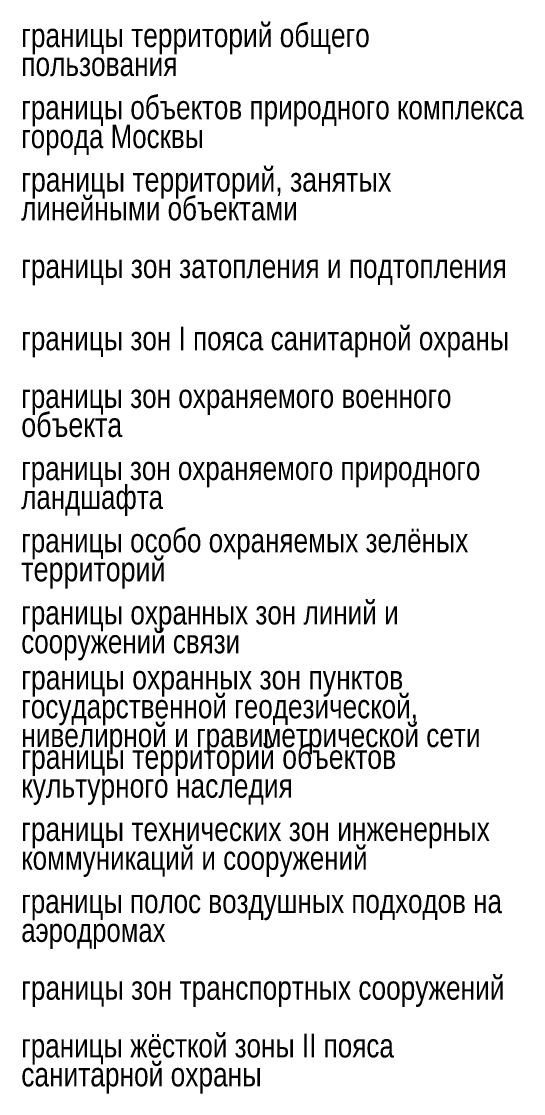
# Model space of a CAD drawing. Extents: x -2918 to -212, y 225 to 5715.
# Drawn here: x -257 to -212.3, y 929.2 to 1024.7 of the extents above; entities that cross this region are included whole.
import ezdxf

# ---------------------------------------------------------------- set-up
doc = ezdxf.new("R2010")
doc.units = 0
doc.layers.get('0').update_dxf_attribs({"linetype": 'CONTINUOUS'})
doc.styles.add('STYLE-ARIAL_NARROW', font='ARIALN.TTF')

# ---------------------------------------------------------------- blocks, each defined once
blk = doc.blocks.new('УСЛ__ОБОЗНАЧЕНИЯ_ГЕО_2')
at = {"color": 18, "linetype": 'CONTINUOUS', "style": 'STYLE-ARIAL_NARROW'}
for s, height, width, p in [('границы территорий общего ', 2.12133, 0.963232, (218.527, -9.685)), ('пользования', 2.11867, 0.962767, (218.527, -12.253)), ('границы объектов природного комплекса ', 2.10933, 0.961126, (218.527, -16.105)), ('города Москвы', 2.09971, 0.959421, (218.527, -18.672)), ('границы территорий, занятых ', 2.13911, 0.966308, (218.527, -22.537)), ('линейными объектами', 2.10489, 0.960342, (218.527, -25.097)), ('границы зон затопления и подтопления', 2.11676, 0.962432, (218.527, -30.239)), ('границы зон I пояса санитарной охраны', 2.11043, 0.96132, (218.527, -36.661)), ('границы зон охраняемого военного ', 2.10828, 0.960941, (218.527, -41.799)), ('объекта', 2.1544, 0.968919, (218.527, -44.381)), ('границы зон охраняемого природного ', 2.10408, 0.960198, (218.527, -48.221)), ('ландшафта', 2.101, 0.959654, (218.527, -50.79)), ('границы особо охраняемых зелёных ', 2.10647, 0.96062, (218.527, -54.646)), ('территорий', 2.1552, 0.969051, (218.527, -57.229)), ('границы охранных зон линий и ', 2.10987, 0.961222, (218.527, -61.07)), ('сооружений связи', 2.10233, 0.959886, (218.527, -63.638)), ('границы охранных зон пунктов ', 2.13624, 0.965815, (218.527, -66.859)), ('государственной геодезической, ', 2.11099, 0.961418, (218.527, -69.421)), ('нивелирной и гравиметрической сети', 2.11563, 0.962234, (218.527, -71.992)), ('границы территорий объектов ', 2.13659, 0.965875, (218.527, -73.925)), ('культурного наследия', 2.12769, 0.964339, (218.527, -76.492)), ('границы технических зон инженерных ', 2.12425, 0.963741, (218.527, -80.345)), ('коммуникаций и сооружений', 2.10252, 0.959921, (218.527, -82.909)), ('границы полос воздушных подходов на ', 2.10448, 0.960268, (218.527, -86.763)), ('аэродромах', 2.0861, 0.956973, (218.527, -89.328)), ('границы зон транспортных сооружений', 2.12056, 0.963097, (218.527, -94.476)), ('границы жёсткой зоны II пояса ', 2.10689, 0.960695, (218.527, -99.611)), ('санитарной охраны', 2.12193, 0.963336, (218.527, -102.185))]:
    blk.add_text(s, height=height, dxfattribs=dict(at, width=width)).set_placement(p)

msp = doc.modelspace()

# ---------------------------------------------------------------- block references
msp.add_blockref('УСЛ__ОБОЗНАЧЕНИЯ_ГЕО_2', (-475.527, 1032.066))

doc.saveas('drawing.dxf')
